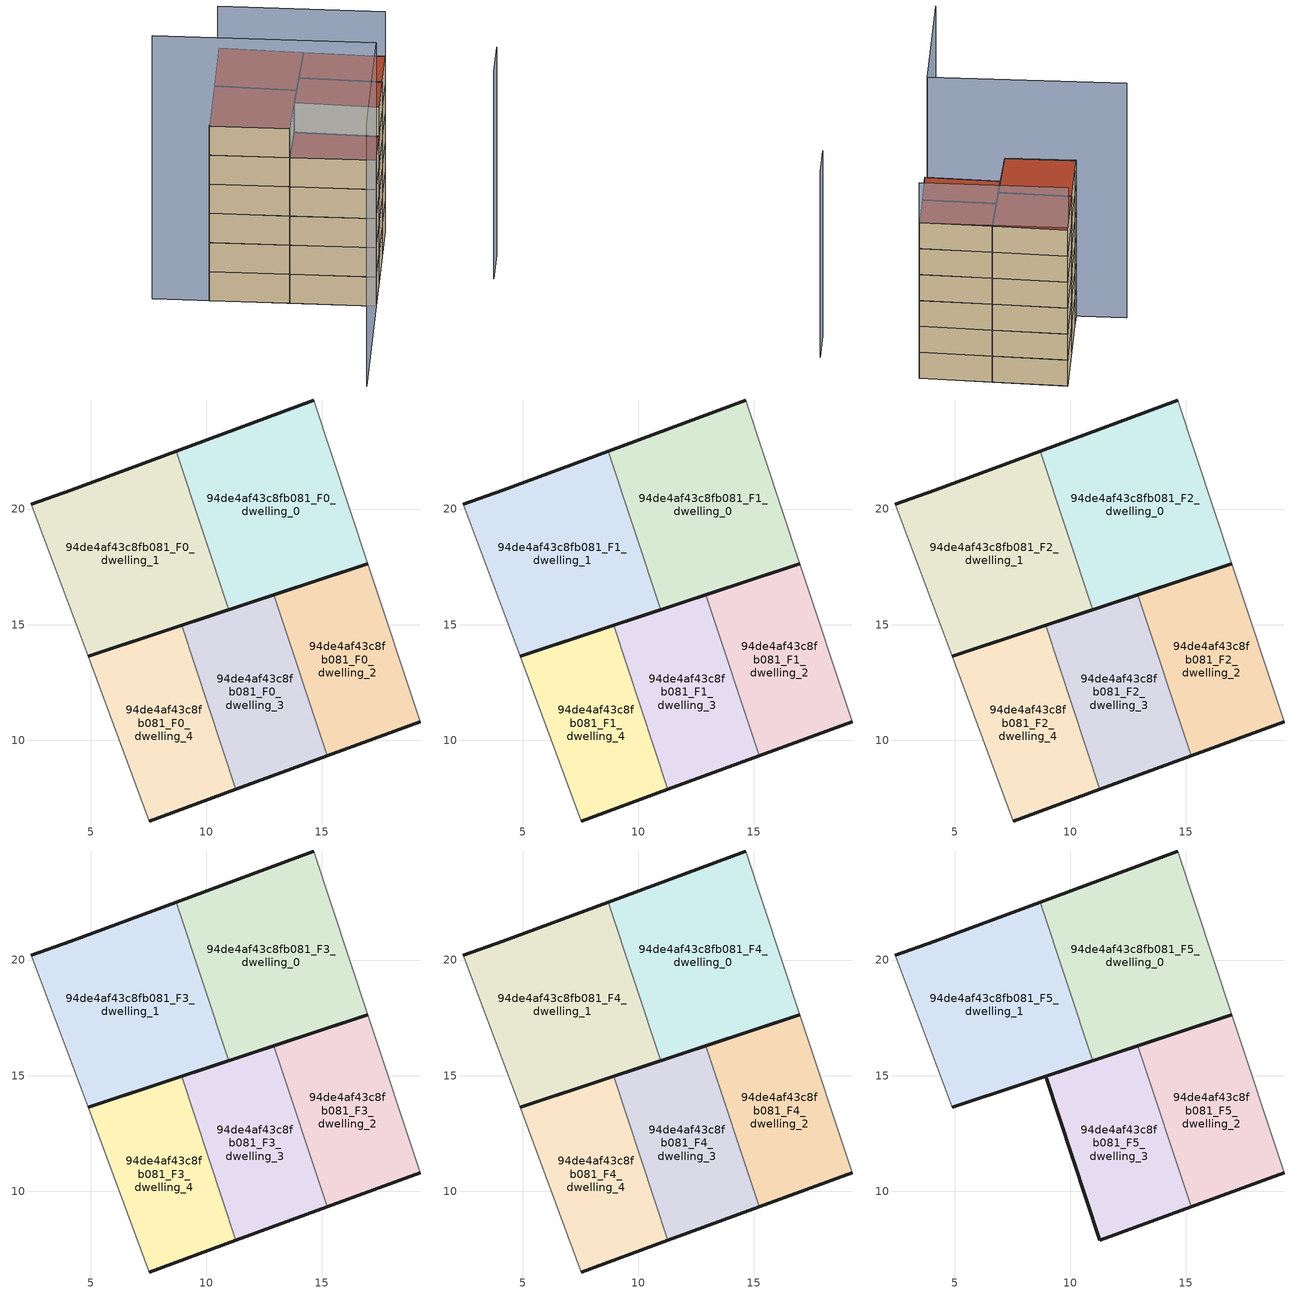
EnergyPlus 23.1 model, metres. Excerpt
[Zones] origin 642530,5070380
94de4af43c8fb081_F0_dwelling_0
 floor ground (EU_floor_Construction): 16.99,17.63 14.65,24.72 8.7,22.51 10.98,15.64 z0
 wall outside (EU_wall_Construction): 8.7,22.51 14.65,24.72 / 16.99,17.63 10.98,15.64 z0:3
 wall to 94de4af43c8fb081_F0_dwelling_1 (EU_wall_Construction): 10.98,15.64 8.7,22.51 z0:3
 wall adiabatic (EU_wall_Construction): 14.65,24.72 16.99,17.63 z0:3
94de4af43c8fb081_F0_dwelling_1
 floor ground (EU_floor_Construction): 10.98,15.64 8.7,22.51 4.14,20.82 2.44,20.22 4.9,13.62 z0
 wall outside (EU_wall_Construction): 10.98,15.64 4.9,13.62 / 2.44,20.22 4.14,20.82 8.7,22.51 z0:3
 wall adiabatic (EU_wall_Construction): 4.9,13.62 2.44,20.22 z0:3
94de4af43c8fb081_F0_dwelling_2
 floor ground (EU_floor_Construction): 19.25,10.81 16.99,17.63 12.93,16.29 15.23,9.33 z0
 wall outside (EU_wall_Construction): 12.93,16.29 16.99,17.63 / 19.25,10.81 15.23,9.33 z0:3
 wall to 94de4af43c8fb081_F0_dwelling_3 (EU_wall_Construction): 15.23,9.33 12.93,16.29 z0:3
 wall adiabatic (EU_wall_Construction): 16.99,17.63 19.25,10.81 z0:3
94de4af43c8fb081_F0_dwelling_3
 floor ground (EU_floor_Construction): 15.23,9.33 12.93,16.29 8.94,14.96 11.29,7.88 z0
 wall outside (EU_wall_Construction): 8.94,14.96 12.93,16.29 / 15.23,9.33 11.29,7.88 z0:3
 wall to 94de4af43c8fb081_F0_dwelling_4 (EU_wall_Construction): 11.29,7.88 8.94,14.96 z0:3
94de4af43c8fb081_F0_dwelling_4
 floor ground (EU_floor_Construction): 11.29,7.88 8.94,14.96 4.9,13.62 7.54,6.51 z0
 wall outside (EU_wall_Construction): 11.29,7.88 7.54,6.51 / 4.9,13.62 8.94,14.96 z0:3
 wall adiabatic (EU_wall_Construction): 7.54,6.51 4.9,13.62 z0:3
94de4af43c8fb081_F1_dwelling_0
 floor to 94de4af43c8fb081_F0_dwelling_0 (EU_floor_Construction): 16.99,17.63 14.65,24.72 8.7,22.51 10.98,15.64 z3
 wall outside (EU_wall_Construction): 8.7,22.51 14.65,24.72 / 16.99,17.63 10.98,15.64 z3:6
 wall to 94de4af43c8fb081_F1_dwelling_1 (EU_wall_Construction): 10.98,15.64 8.7,22.51 z3:6
 wall adiabatic (EU_wall_Construction): 14.65,24.72 16.99,17.63 z3:6
94de4af43c8fb081_F1_dwelling_1
 floor to 94de4af43c8fb081_F0_dwelling_1 (EU_floor_Construction): 10.98,15.64 8.7,22.51 4.14,20.82 2.44,20.22 4.9,13.62 z3
 wall outside (EU_wall_Construction): 10.98,15.64 4.9,13.62 / 2.44,20.22 4.14,20.82 8.7,22.51 z3:6
 wall adiabatic (EU_wall_Construction): 4.9,13.62 2.44,20.22 z3:6
94de4af43c8fb081_F1_dwelling_2
 floor to 94de4af43c8fb081_F0_dwelling_2 (EU_floor_Construction): 19.25,10.81 16.99,17.63 12.93,16.29 15.23,9.33 z3
 wall outside (EU_wall_Construction): 12.93,16.29 16.99,17.63 / 19.25,10.81 15.23,9.33 z3:6
 wall to 94de4af43c8fb081_F1_dwelling_3 (EU_wall_Construction): 15.23,9.33 12.93,16.29 z3:6
 wall adiabatic (EU_wall_Construction): 16.99,17.63 19.25,10.81 z3:6
94de4af43c8fb081_F1_dwelling_3
 floor to 94de4af43c8fb081_F0_dwelling_3 (EU_floor_Construction): 15.23,9.33 12.93,16.29 8.94,14.96 11.29,7.88 z3
 wall outside (EU_wall_Construction): 8.94,14.96 12.93,16.29 / 15.23,9.33 11.29,7.88 z3:6
 wall to 94de4af43c8fb081_F1_dwelling_4 (EU_wall_Construction): 11.29,7.88 8.94,14.96 z3:6
94de4af43c8fb081_F1_dwelling_4
 floor to 94de4af43c8fb081_F0_dwelling_4 (EU_floor_Construction): 11.29,7.88 8.94,14.96 4.9,13.62 7.54,6.51 z3
 wall outside (EU_wall_Construction): 11.29,7.88 7.54,6.51 / 4.9,13.62 8.94,14.96 z3:6
 wall adiabatic (EU_wall_Construction): 7.54,6.51 4.9,13.62 z3:6
94de4af43c8fb081_F2_dwelling_0
 floor to 94de4af43c8fb081_F1_dwelling_0 (EU_floor_Construction): 16.99,17.63 14.65,24.72 8.7,22.51 10.98,15.64 z6
 wall outside (EU_wall_Construction): 8.7,22.51 14.65,24.72 / 16.99,17.63 10.98,15.64 z6:9
 wall to 94de4af43c8fb081_F2_dwelling_1 (EU_wall_Construction): 10.98,15.64 8.7,22.51 z6:9
 wall adiabatic (EU_wall_Construction): 14.65,24.72 16.99,17.63 z6:9
94de4af43c8fb081_F2_dwelling_1
 floor to 94de4af43c8fb081_F1_dwelling_1 (EU_floor_Construction): 10.98,15.64 8.7,22.51 4.14,20.82 2.44,20.22 4.9,13.62 z6
 wall outside (EU_wall_Construction): 10.98,15.64 4.9,13.62 / 2.44,20.22 4.14,20.82 8.7,22.51 z6:9
 wall adiabatic (EU_wall_Construction): 4.9,13.62 2.44,20.22 z6:9
94de4af43c8fb081_F2_dwelling_2
 floor to 94de4af43c8fb081_F1_dwelling_2 (EU_floor_Construction): 19.25,10.81 16.99,17.63 12.93,16.29 15.23,9.33 z6
 wall outside (EU_wall_Construction): 12.93,16.29 16.99,17.63 / 19.25,10.81 15.23,9.33 z6:9
 wall to 94de4af43c8fb081_F2_dwelling_3 (EU_wall_Construction): 15.23,9.33 12.93,16.29 z6:9
 wall adiabatic (EU_wall_Construction): 16.99,17.63 19.25,10.81 z6:9
94de4af43c8fb081_F2_dwelling_3
 floor to 94de4af43c8fb081_F1_dwelling_3 (EU_floor_Construction): 15.23,9.33 12.93,16.29 8.94,14.96 11.29,7.88 z6
 wall outside (EU_wall_Construction): 8.94,14.96 12.93,16.29 / 15.23,9.33 11.29,7.88 z6:9
 wall to 94de4af43c8fb081_F2_dwelling_4 (EU_wall_Construction): 11.29,7.88 8.94,14.96 z6:9
94de4af43c8fb081_F2_dwelling_4
 floor to 94de4af43c8fb081_F1_dwelling_4 (EU_floor_Construction): 11.29,7.88 8.94,14.96 4.9,13.62 7.54,6.51 z6
 wall outside (EU_wall_Construction): 11.29,7.88 7.54,6.51 / 4.9,13.62 8.94,14.96 z6:9
 wall adiabatic (EU_wall_Construction): 7.54,6.51 4.9,13.62 z6:9
94de4af43c8fb081_F3_dwelling_0
 floor to 94de4af43c8fb081_F2_dwelling_0 (EU_floor_Construction): 16.99,17.63 14.65,24.72 8.7,22.51 10.98,15.64 z9
 wall outside (EU_wall_Construction): 8.7,22.51 14.65,24.72 / 16.99,17.63 10.98,15.64 z9:12
 wall to 94de4af43c8fb081_F3_dwelling_1 (EU_wall_Construction): 10.98,15.64 8.7,22.51 z9:12
 wall adiabatic (EU_wall_Construction): 14.65,24.72 16.99,17.63 z9:12
94de4af43c8fb081_F3_dwelling_1
 floor to 94de4af43c8fb081_F2_dwelling_1 (EU_floor_Construction): 10.98,15.64 8.7,22.51 4.14,20.82 2.44,20.22 4.9,13.62 z9
 wall outside (EU_wall_Construction): 10.98,15.64 4.9,13.62 / 2.44,20.22 4.14,20.82 8.7,22.51 z9:12
 wall adiabatic (EU_wall_Construction): 4.9,13.62 2.44,20.22 z9:12
94de4af43c8fb081_F3_dwelling_2
 floor to 94de4af43c8fb081_F2_dwelling_2 (EU_floor_Construction): 19.25,10.81 16.99,17.63 12.93,16.29 15.23,9.33 z9
 wall outside (EU_wall_Construction): 12.93,16.29 16.99,17.63 / 19.25,10.81 15.23,9.33 z9:12
 wall to 94de4af43c8fb081_F3_dwelling_3 (EU_wall_Construction): 15.23,9.33 12.93,16.29 z9:12
 wall adiabatic (EU_wall_Construction): 16.99,17.63 19.25,10.81 z9:12
94de4af43c8fb081_F3_dwelling_3
 floor to 94de4af43c8fb081_F2_dwelling_3 (EU_floor_Construction): 15.23,9.33 12.93,16.29 8.94,14.96 11.29,7.88 z9
 wall outside (EU_wall_Construction): 8.94,14.96 12.93,16.29 / 15.23,9.33 11.29,7.88 z9:12
 wall to 94de4af43c8fb081_F3_dwelling_4 (EU_wall_Construction): 11.29,7.88 8.94,14.96 z9:12
94de4af43c8fb081_F3_dwelling_4
 floor to 94de4af43c8fb081_F2_dwelling_4 (EU_floor_Construction): 11.29,7.88 8.94,14.96 4.9,13.62 7.54,6.51 z9
 wall outside (EU_wall_Construction): 11.29,7.88 7.54,6.51 / 4.9,13.62 8.94,14.96 z9:12
 wall adiabatic (EU_wall_Construction): 7.54,6.51 4.9,13.62 z9:12
94de4af43c8fb081_F4_dwelling_0
 floor to 94de4af43c8fb081_F3_dwelling_0 (EU_floor_Construction): 16.99,17.63 14.65,24.72 8.7,22.51 10.98,15.64 z12
 wall outside (EU_wall_Construction): 8.7,22.51 14.65,24.72 / 16.99,17.63 10.98,15.64 z12:15
 wall to 94de4af43c8fb081_F4_dwelling_1 (EU_wall_Construction): 10.98,15.64 8.7,22.51 z12:15
 wall adiabatic (EU_wall_Construction): 14.65,24.72 16.99,17.63 z12:15
94de4af43c8fb081_F4_dwelling_1
 floor to 94de4af43c8fb081_F3_dwelling_1 (EU_floor_Construction): 10.98,15.64 8.7,22.51 4.14,20.82 2.44,20.22 4.9,13.62 z12
 wall outside (EU_wall_Construction): 10.98,15.64 4.9,13.62 / 2.44,20.22 4.14,20.82 8.7,22.51 z12:15
 wall adiabatic (EU_wall_Construction): 4.9,13.62 2.44,20.22 z12:15
94de4af43c8fb081_F4_dwelling_2
 floor to 94de4af43c8fb081_F3_dwelling_2 (EU_floor_Construction): 19.25,10.81 16.99,17.63 12.93,16.29 15.23,9.33 z12
 wall outside (EU_wall_Construction): 12.93,16.29 16.99,17.63 / 19.25,10.81 15.23,9.33 z12:15
 wall to 94de4af43c8fb081_F4_dwelling_3 (EU_wall_Construction): 15.23,9.33 12.93,16.29 z12:15
 wall adiabatic (EU_wall_Construction): 16.99,17.63 19.25,10.81 z12:15
94de4af43c8fb081_F4_dwelling_3
 floor to 94de4af43c8fb081_F3_dwelling_3 (EU_floor_Construction): 15.23,9.33 12.93,16.29 8.94,14.96 11.29,7.88 z12
 wall outside (EU_wall_Construction): 8.94,14.96 12.93,16.29 / 15.23,9.33 11.29,7.88 z12:15
 wall to 94de4af43c8fb081_F4_dwelling_4 (EU_wall_Construction): 11.29,7.88 8.94,14.96 z12:15
94de4af43c8fb081_F4_dwelling_4
 floor to 94de4af43c8fb081_F3_dwelling_4 (EU_floor_Construction): 11.29,7.88 8.94,14.96 4.9,13.62 7.54,6.51 z12
 wall outside (EU_wall_Construction): 11.29,7.88 7.54,6.51 / 4.9,13.62 8.94,14.96 z12:15
 wall adiabatic (EU_wall_Construction): 7.54,6.51 4.9,13.62 z12:15
 roof outside (EU_roof_Construction): 8.94,14.96 11.29,7.88 7.54,6.51 4.9,13.62 z15
94de4af43c8fb081_F5_dwelling_0
 floor to 94de4af43c8fb081_F4_dwelling_0 (EU_floor_Construction): 16.99,17.63 14.65,24.72 8.7,22.51 10.98,15.64 z15
 wall outside (EU_wall_Construction): 8.7,22.51 14.65,24.72 / 16.99,17.63 10.98,15.64 z15:18
 wall to 94de4af43c8fb081_F5_dwelling_1 (EU_wall_Construction): 10.98,15.64 8.7,22.51 z15:18
 wall adiabatic (EU_wall_Construction): 14.65,24.72 16.99,17.63 z15:18
 roof outside (EU_roof_Construction): 14.65,24.72 16.99,17.63 10.98,15.64 8.7,22.51 z18
94de4af43c8fb081_F5_dwelling_1
 floor to 94de4af43c8fb081_F4_dwelling_1 (EU_floor_Construction): 10.98,15.64 8.7,22.51 4.14,20.82 2.44,20.22 4.9,13.62 z15
 wall outside (EU_wall_Construction): 10.98,15.64 4.9,13.62 / 2.44,20.22 4.14,20.82 8.7,22.51 z15:18
 wall adiabatic (EU_wall_Construction): 4.9,13.62 2.44,20.22 z15:18
 roof outside (EU_roof_Construction): 8.7,22.51 10.98,15.64 4.9,13.62 2.44,20.22 4.14,20.82 z18
94de4af43c8fb081_F5_dwelling_2
 floor to 94de4af43c8fb081_F4_dwelling_2 (EU_floor_Construction): 19.25,10.81 16.99,17.63 12.93,16.29 15.23,9.33 z15
 wall outside (EU_wall_Construction): 12.93,16.29 16.99,17.63 / 19.25,10.81 15.23,9.33 z15:18
 wall to 94de4af43c8fb081_F5_dwelling_3 (EU_wall_Construction): 15.23,9.33 12.93,16.29 z15:18
 wall adiabatic (EU_wall_Construction): 16.99,17.63 19.25,10.81 z15:18
 roof outside (EU_roof_Construction): 16.99,17.63 19.25,10.81 15.23,9.33 12.93,16.29 z18
94de4af43c8fb081_F5_dwelling_3
 floor to 94de4af43c8fb081_F4_dwelling_3 (EU_floor_Construction): 15.23,9.33 12.93,16.29 8.94,14.96 11.29,7.88 z15
 wall outside (EU_wall_Construction): 15.23,9.33 11.29,7.88 8.94,14.96 12.93,16.29 z15:18
 roof outside (EU_roof_Construction): 12.93,16.29 15.23,9.33 11.29,7.88 8.94,14.96 z18
shading: 15.83,-1.05 19.55,0.3 z0:21.4; 19.25,10.81 14.17,24.56 z0:22.6; 0.73,24.89 7.54,6.51 / 7.54,6.51 -4.87,1.91 z0:27.1
[Building]
EU S2 Campaign: North Axis=0; Terrain=City; Solar Distribution=FullExterior
[Site:Location]
Lyon-Bron: Latitude=45.75; Longitude=5; Time Zone=1; Elevation=198
[SizingPeriod:WeatherFileDays]
AnnualSizingPeriod: Begin Month=1; Begin Day of Month=1; End Month=12; End Day of Month=31; Day of Week for Start Day=Monday; Use Weather File Daylight Saving Period=No; Use Weather File Rain and Snow Indicators=No
[MATERIAL]
EU_InternalMass_Material: Roughness=MediumRough; Thickness=0.1; Conductivity=1; Density=1800; Specific Heat=900; Thermal Absorptance=0.9; Solar Absorptance=0.7; Visible Absorptance=0.7
[MATERIAL:NOMASS] Roughness=MediumRough; Thermal Absorptance=0.9; Solar Absorptance=0.7; Visible Absorptance=0.7
Name | Thermal Resistance
EU_wall_NoMass | 0.776494
EU_roof_NoMass | 0.486893
EU_floor_NoMass | 0.421597
[CONSTRUCTION]
EU_wall_Construction: EU_wall_NoMass
EU_roof_Construction: EU_roof_NoMass
EU_floor_Construction: EU_floor_NoMass
EU_InternalMass_Construction: EU_InternalMass_Material
[ZONE] Type=1; Multiplier=1; Ceiling Height=autocalculate; Floor Area=autocalculate; Part of Total Floor Area=Yes
Name | Volume
94de4af43c8fb081_F0_dwelling_0; 94de4af43c8fb081_F1_dwelling_0; 94de4af43c8fb081_F2_dwelling_0; 94de4af43c8fb081_F3_dwelling_0; 94de4af43c8fb081_F4_dwelling_0; 94de4af43c8fb081_F5_dwelling_0 | 139.753
94de4af43c8fb081_F0_dwelling_1; 94de4af43c8fb081_F1_dwelling_1; 94de4af43c8fb081_F2_dwelling_1; 94de4af43c8fb081_F3_dwelling_1; 94de4af43c8fb081_F4_dwelling_1; 94de4af43c8fb081_F5_dwelling_1 | 139.757
94de4af43c8fb081_F0_dwelling_2; 94de4af43c8fb081_F1_dwelling_2; 94de4af43c8fb081_F2_dwelling_2; 94de4af43c8fb081_F3_dwelling_2; 94de4af43c8fb081_F4_dwelling_2; 94de4af43c8fb081_F5_dwelling_2 | 93.1707
94de4af43c8fb081_F0_dwelling_3; 94de4af43c8fb081_F1_dwelling_3; 94de4af43c8fb081_F2_dwelling_3; 94de4af43c8fb081_F3_dwelling_3; 94de4af43c8fb081_F4_dwelling_3; 94de4af43c8fb081_F5_dwelling_3 | 93.1736
94de4af43c8fb081_F0_dwelling_4; 94de4af43c8fb081_F1_dwelling_4; 94de4af43c8fb081_F2_dwelling_4; 94de4af43c8fb081_F3_dwelling_4; 94de4af43c8fb081_F4_dwelling_4 | 93.1765
[INTERNALMASS] Construction=EU_InternalMass_Construction
Name | Zone or ZoneList | Surface Area
94de4af43c8fb081_F0_dwelling_0_EU_InternalMass | 94de4af43c8fb081_F0_dwelling_0 | 46.5843
94de4af43c8fb081_F0_dwelling_1_EU_InternalMass | 94de4af43c8fb081_F0_dwelling_1 | 46.5858
94de4af43c8fb081_F0_dwelling_2_EU_InternalMass | 94de4af43c8fb081_F0_dwelling_2 | 31.0568
94de4af43c8fb081_F0_dwelling_3_EU_InternalMass | 94de4af43c8fb081_F0_dwelling_3 | 31.0577
94de4af43c8fb081_F0_dwelling_4_EU_InternalMass | 94de4af43c8fb081_F0_dwelling_4 | 31.0589
94de4af43c8fb081_F1_dwelling_0_EU_InternalMass | 94de4af43c8fb081_F1_dwelling_0 | 46.5843
94de4af43c8fb081_F1_dwelling_1_EU_InternalMass | 94de4af43c8fb081_F1_dwelling_1 | 46.5858
94de4af43c8fb081_F1_dwelling_2_EU_InternalMass | 94de4af43c8fb081_F1_dwelling_2 | 31.0568
94de4af43c8fb081_F1_dwelling_3_EU_InternalMass | 94de4af43c8fb081_F1_dwelling_3 | 31.0577
94de4af43c8fb081_F1_dwelling_4_EU_InternalMass | 94de4af43c8fb081_F1_dwelling_4 | 31.0589
94de4af43c8fb081_F2_dwelling_0_EU_InternalMass | 94de4af43c8fb081_F2_dwelling_0 | 46.5843
94de4af43c8fb081_F2_dwelling_1_EU_InternalMass | 94de4af43c8fb081_F2_dwelling_1 | 46.5858
94de4af43c8fb081_F2_dwelling_2_EU_InternalMass | 94de4af43c8fb081_F2_dwelling_2 | 31.0568
94de4af43c8fb081_F2_dwelling_3_EU_InternalMass | 94de4af43c8fb081_F2_dwelling_3 | 31.0577
94de4af43c8fb081_F2_dwelling_4_EU_InternalMass | 94de4af43c8fb081_F2_dwelling_4 | 31.0589
94de4af43c8fb081_F3_dwelling_0_EU_InternalMass | 94de4af43c8fb081_F3_dwelling_0 | 46.5843
94de4af43c8fb081_F3_dwelling_1_EU_InternalMass | 94de4af43c8fb081_F3_dwelling_1 | 46.5858
94de4af43c8fb081_F3_dwelling_2_EU_InternalMass | 94de4af43c8fb081_F3_dwelling_2 | 31.0568
94de4af43c8fb081_F3_dwelling_3_EU_InternalMass | 94de4af43c8fb081_F3_dwelling_3 | 31.0577
94de4af43c8fb081_F3_dwelling_4_EU_InternalMass | 94de4af43c8fb081_F3_dwelling_4 | 31.0589
94de4af43c8fb081_F4_dwelling_0_EU_InternalMass | 94de4af43c8fb081_F4_dwelling_0 | 46.5843
94de4af43c8fb081_F4_dwelling_1_EU_InternalMass | 94de4af43c8fb081_F4_dwelling_1 | 46.5858
94de4af43c8fb081_F4_dwelling_2_EU_InternalMass | 94de4af43c8fb081_F4_dwelling_2 | 31.0568
94de4af43c8fb081_F4_dwelling_3_EU_InternalMass | 94de4af43c8fb081_F4_dwelling_3 | 31.0577
94de4af43c8fb081_F4_dwelling_4_EU_InternalMass | 94de4af43c8fb081_F4_dwelling_4 | 31.0589
94de4af43c8fb081_F5_dwelling_0_EU_InternalMass | 94de4af43c8fb081_F5_dwelling_0 | 46.5843
94de4af43c8fb081_F5_dwelling_1_EU_InternalMass | 94de4af43c8fb081_F5_dwelling_1 | 46.5858
94de4af43c8fb081_F5_dwelling_2_EU_InternalMass | 94de4af43c8fb081_F5_dwelling_2 | 46.587
94de4af43c8fb081_F5_dwelling_3_EU_InternalMass | 94de4af43c8fb081_F5_dwelling_3 | 46.5921
[OTHEREQUIPMENT] Fuel Type=Electricity; Design Level Calculation Method=Watts/Area; Power per Zone Floor Area=1; Fraction Latent=0; Fraction Radiant=0; Fraction Lost=0; Carbon Dioxide Generation Rate=0; EndUse Subcategory=EU_Step8_InternalGains
Name | Zone or ZoneList or Space or SpaceList | Schedule
EU_Step8_InternalGain_94de4af43c8fb081_F0_dwelling_0_f000 | 94de4af43c8fb081_F0_dwelling_0 | EU_Step8_GainSchedule_94de4af43c8fb081_F0_dwelling_0_f000
EU_Step8_InternalGain_94de4af43c8fb081_F0_dwelling_1_f000 | 94de4af43c8fb081_F0_dwelling_1 | EU_Step8_GainSchedule_94de4af43c8fb081_F0_dwelling_1_f000
EU_Step8_InternalGain_94de4af43c8fb081_F0_dwelling_2_f000 | 94de4af43c8fb081_F0_dwelling_2 | EU_Step8_GainSchedule_94de4af43c8fb081_F0_dwelling_2_f000
EU_Step8_InternalGain_94de4af43c8fb081_F0_dwelling_3_f000 | 94de4af43c8fb081_F0_dwelling_3 | EU_Step8_GainSchedule_94de4af43c8fb081_F0_dwelling_3_f000
EU_Step8_InternalGain_94de4af43c8fb081_F0_dwelling_4_f000 | 94de4af43c8fb081_F0_dwelling_4 | EU_Step8_GainSchedule_94de4af43c8fb081_F0_dwelling_4_f000
EU_Step8_InternalGain_94de4af43c8fb081_F1_dwelling_0_f000 | 94de4af43c8fb081_F1_dwelling_0 | EU_Step8_GainSchedule_94de4af43c8fb081_F1_dwelling_0_f000
EU_Step8_InternalGain_94de4af43c8fb081_F1_dwelling_1_f000 | 94de4af43c8fb081_F1_dwelling_1 | EU_Step8_GainSchedule_94de4af43c8fb081_F1_dwelling_1_f000
EU_Step8_InternalGain_94de4af43c8fb081_F1_dwelling_2_f000 | 94de4af43c8fb081_F1_dwelling_2 | EU_Step8_GainSchedule_94de4af43c8fb081_F1_dwelling_2_f000
EU_Step8_InternalGain_94de4af43c8fb081_F1_dwelling_3_f000 | 94de4af43c8fb081_F1_dwelling_3 | EU_Step8_GainSchedule_94de4af43c8fb081_F1_dwelling_3_f000
EU_Step8_InternalGain_94de4af43c8fb081_F1_dwelling_4_f000 | 94de4af43c8fb081_F1_dwelling_4 | EU_Step8_GainSchedule_94de4af43c8fb081_F1_dwelling_4_f000
EU_Step8_InternalGain_94de4af43c8fb081_F2_dwelling_0_f000 | 94de4af43c8fb081_F2_dwelling_0 | EU_Step8_GainSchedule_94de4af43c8fb081_F2_dwelling_0_f000
EU_Step8_InternalGain_94de4af43c8fb081_F2_dwelling_1_f000 | 94de4af43c8fb081_F2_dwelling_1 | EU_Step8_GainSchedule_94de4af43c8fb081_F2_dwelling_1_f000
EU_Step8_InternalGain_94de4af43c8fb081_F2_dwelling_2_f000 | 94de4af43c8fb081_F2_dwelling_2 | EU_Step8_GainSchedule_94de4af43c8fb081_F2_dwelling_2_f000
EU_Step8_InternalGain_94de4af43c8fb081_F2_dwelling_3_f000 | 94de4af43c8fb081_F2_dwelling_3 | EU_Step8_GainSchedule_94de4af43c8fb081_F2_dwelling_3_f000
EU_Step8_InternalGain_94de4af43c8fb081_F2_dwelling_4_f000 | 94de4af43c8fb081_F2_dwelling_4 | EU_Step8_GainSchedule_94de4af43c8fb081_F2_dwelling_4_f000
EU_Step8_InternalGain_94de4af43c8fb081_F3_dwelling_0_f000 | 94de4af43c8fb081_F3_dwelling_0 | EU_Step8_GainSchedule_94de4af43c8fb081_F3_dwelling_0_f000
EU_Step8_InternalGain_94de4af43c8fb081_F3_dwelling_1_f000 | 94de4af43c8fb081_F3_dwelling_1 | EU_Step8_GainSchedule_94de4af43c8fb081_F3_dwelling_1_f000
EU_Step8_InternalGain_94de4af43c8fb081_F3_dwelling_2_f000 | 94de4af43c8fb081_F3_dwelling_2 | EU_Step8_GainSchedule_94de4af43c8fb081_F3_dwelling_2_f000
EU_Step8_InternalGain_94de4af43c8fb081_F3_dwelling_3_f000 | 94de4af43c8fb081_F3_dwelling_3 | EU_Step8_GainSchedule_94de4af43c8fb081_F3_dwelling_3_f000
EU_Step8_InternalGain_94de4af43c8fb081_F3_dwelling_4_f000 | 94de4af43c8fb081_F3_dwelling_4 | EU_Step8_GainSchedule_94de4af43c8fb081_F3_dwelling_4_f000
EU_Step8_InternalGain_94de4af43c8fb081_F4_dwelling_0_f000 | 94de4af43c8fb081_F4_dwelling_0 | EU_Step8_GainSchedule_94de4af43c8fb081_F4_dwelling_0_f000
EU_Step8_InternalGain_94de4af43c8fb081_F4_dwelling_1_f000 | 94de4af43c8fb081_F4_dwelling_1 | EU_Step8_GainSchedule_94de4af43c8fb081_F4_dwelling_1_f000
EU_Step8_InternalGain_94de4af43c8fb081_F4_dwelling_2_f000 | 94de4af43c8fb081_F4_dwelling_2 | EU_Step8_GainSchedule_94de4af43c8fb081_F4_dwelling_2_f000
EU_Step8_InternalGain_94de4af43c8fb081_F4_dwelling_3_f000 | 94de4af43c8fb081_F4_dwelling_3 | EU_Step8_GainSchedule_94de4af43c8fb081_F4_dwelling_3_f000
EU_Step8_InternalGain_94de4af43c8fb081_F4_dwelling_4_f000 | 94de4af43c8fb081_F4_dwelling_4 | EU_Step8_GainSchedule_94de4af43c8fb081_F4_dwelling_4_f000
EU_Step8_InternalGain_94de4af43c8fb081_F5_dwelling_0_f000 | 94de4af43c8fb081_F5_dwelling_0 | EU_Step8_GainSchedule_94de4af43c8fb081_F5_dwelling_0_f000
EU_Step8_InternalGain_94de4af43c8fb081_F5_dwelling_1_f000 | 94de4af43c8fb081_F5_dwelling_1 | EU_Step8_GainSchedule_94de4af43c8fb081_F5_dwelling_1_f000
EU_Step8_InternalGain_94de4af43c8fb081_F5_dwelling_2_f000 | 94de4af43c8fb081_F5_dwelling_2 | EU_Step8_GainSchedule_94de4af43c8fb081_F5_dwelling_2_f000
EU_Step8_InternalGain_94de4af43c8fb081_F5_dwelling_3_f000 | 94de4af43c8fb081_F5_dwelling_3 | EU_Step8_GainSchedule_94de4af43c8fb081_F5_dwelling_3_f000
[ZONEVENTILATION:DESIGNFLOWRATE] Schedule=EU_AlwaysOn; Design Flow Rate Calculation Method=AirChanges/Hour; Air Changes per Hour=0.693814; Ventilation Type=Natural; Fan Pressure Rise=0; Fan Total Efficiency=1; Constant Term Coefficient=1; Temperature Term Coefficient=0; Velocity Term Coefficient=0; Velocity Squared Term Coefficient=0; Minimum Indoor Temperature=-100; Maximum Indoor Temperature=100; Delta Temperature=-100; Minimum Outdoor Temperature=-100; Maximum Outdoor Temperature=100; Maximum Wind Speed=40
Name | Zone or ZoneList or Space or SpaceList
EU_ConstantAir_94de4af43c8fb081_F0_dwelling_0 | 94de4af43c8fb081_F0_dwelling_0
EU_ConstantAir_94de4af43c8fb081_F0_dwelling_1 | 94de4af43c8fb081_F0_dwelling_1
EU_ConstantAir_94de4af43c8fb081_F0_dwelling_2 | 94de4af43c8fb081_F0_dwelling_2
EU_ConstantAir_94de4af43c8fb081_F0_dwelling_3 | 94de4af43c8fb081_F0_dwelling_3
EU_ConstantAir_94de4af43c8fb081_F0_dwelling_4 | 94de4af43c8fb081_F0_dwelling_4
EU_ConstantAir_94de4af43c8fb081_F1_dwelling_0 | 94de4af43c8fb081_F1_dwelling_0
EU_ConstantAir_94de4af43c8fb081_F1_dwelling_1 | 94de4af43c8fb081_F1_dwelling_1
EU_ConstantAir_94de4af43c8fb081_F1_dwelling_2 | 94de4af43c8fb081_F1_dwelling_2
EU_ConstantAir_94de4af43c8fb081_F1_dwelling_3 | 94de4af43c8fb081_F1_dwelling_3
EU_ConstantAir_94de4af43c8fb081_F1_dwelling_4 | 94de4af43c8fb081_F1_dwelling_4
EU_ConstantAir_94de4af43c8fb081_F2_dwelling_0 | 94de4af43c8fb081_F2_dwelling_0
EU_ConstantAir_94de4af43c8fb081_F2_dwelling_1 | 94de4af43c8fb081_F2_dwelling_1
EU_ConstantAir_94de4af43c8fb081_F2_dwelling_2 | 94de4af43c8fb081_F2_dwelling_2
EU_ConstantAir_94de4af43c8fb081_F2_dwelling_3 | 94de4af43c8fb081_F2_dwelling_3
EU_ConstantAir_94de4af43c8fb081_F2_dwelling_4 | 94de4af43c8fb081_F2_dwelling_4
EU_ConstantAir_94de4af43c8fb081_F3_dwelling_0 | 94de4af43c8fb081_F3_dwelling_0
EU_ConstantAir_94de4af43c8fb081_F3_dwelling_1 | 94de4af43c8fb081_F3_dwelling_1
EU_ConstantAir_94de4af43c8fb081_F3_dwelling_2 | 94de4af43c8fb081_F3_dwelling_2
EU_ConstantAir_94de4af43c8fb081_F3_dwelling_3 | 94de4af43c8fb081_F3_dwelling_3
EU_ConstantAir_94de4af43c8fb081_F3_dwelling_4 | 94de4af43c8fb081_F3_dwelling_4
EU_ConstantAir_94de4af43c8fb081_F4_dwelling_0 | 94de4af43c8fb081_F4_dwelling_0
EU_ConstantAir_94de4af43c8fb081_F4_dwelling_1 | 94de4af43c8fb081_F4_dwelling_1
EU_ConstantAir_94de4af43c8fb081_F4_dwelling_2 | 94de4af43c8fb081_F4_dwelling_2
EU_ConstantAir_94de4af43c8fb081_F4_dwelling_3 | 94de4af43c8fb081_F4_dwelling_3
EU_ConstantAir_94de4af43c8fb081_F4_dwelling_4 | 94de4af43c8fb081_F4_dwelling_4
EU_ConstantAir_94de4af43c8fb081_F5_dwelling_0 | 94de4af43c8fb081_F5_dwelling_0
EU_ConstantAir_94de4af43c8fb081_F5_dwelling_1 | 94de4af43c8fb081_F5_dwelling_1
EU_ConstantAir_94de4af43c8fb081_F5_dwelling_2 | 94de4af43c8fb081_F5_dwelling_2
EU_ConstantAir_94de4af43c8fb081_F5_dwelling_3 | 94de4af43c8fb081_F5_dwelling_3
[HVACTEMPLATE:THERMOSTAT] Constant Heating Setpoint=20; Constant Cooling Setpoint=50
EU_HeatOnly_94de4af43c8fb081_F0_dwelling_0; EU_HeatOnly_94de4af43c8fb081_F0_dwelling_1; EU_HeatOnly_94de4af43c8fb081_F0_dwelling_2; EU_HeatOnly_94de4af43c8fb081_F0_dwelling_3; EU_HeatOnly_94de4af43c8fb081_F0_dwelling_4; EU_HeatOnly_94de4af43c8fb081_F1_dwelling_0; EU_HeatOnly_94de4af43c8fb081_F1_dwelling_1; EU_HeatOnly_94de4af43c8fb081_F1_dwelling_2; EU_HeatOnly_94de4af43c8fb081_F1_dwelling_3; EU_HeatOnly_94de4af43c8fb081_F1_dwelling_4; EU_HeatOnly_94de4af43c8fb081_F2_dwelling_0; EU_HeatOnly_94de4af43c8fb081_F2_dwelling_1; EU_HeatOnly_94de4af43c8fb081_F2_dwelling_2; EU_HeatOnly_94de4af43c8fb081_F2_dwelling_3; EU_HeatOnly_94de4af43c8fb081_F2_dwelling_4; EU_HeatOnly_94de4af43c8fb081_F3_dwelling_0; EU_HeatOnly_94de4af43c8fb081_F3_dwelling_1; EU_HeatOnly_94de4af43c8fb081_F3_dwelling_2; EU_HeatOnly_94de4af43c8fb081_F3_dwelling_3; EU_HeatOnly_94de4af43c8fb081_F3_dwelling_4; EU_HeatOnly_94de4af43c8fb081_F4_dwelling_0; EU_HeatOnly_94de4af43c8fb081_F4_dwelling_1; EU_HeatOnly_94de4af43c8fb081_F4_dwelling_2; EU_HeatOnly_94de4af43c8fb081_F4_dwelling_3; EU_HeatOnly_94de4af43c8fb081_F4_dwelling_4; EU_HeatOnly_94de4af43c8fb081_F5_dwelling_0; EU_HeatOnly_94de4af43c8fb081_F5_dwelling_1; EU_HeatOnly_94de4af43c8fb081_F5_dwelling_2; EU_HeatOnly_94de4af43c8fb081_F5_dwelling_3
[HVACTEMPLATE:ZONE:IDEALLOADSAIRSYSTEM] System Availability Schedule=EU_AlwaysOn; Maximum Heating Supply Air Temperature=50; Minimum Cooling Supply Air Temperature=13; Maximum Heating Supply Air Humidity Ratio=0.0156; Minimum Cooling Supply Air Humidity Ratio=0.0077; Heating Limit=NoLimit; Cooling Limit=NoLimit; Heating Availability Schedule=EU_AlwaysOn; Cooling Availability Schedule=EU_CoolingOff; Dehumidification Control Type=ConstantSensibleHeatRatio; Cooling Sensible Heat Ratio=0.7; Dehumidification Setpoint=60; Humidification Control Type=None; Humidification Setpoint=30; Outdoor Air Method=None; Outdoor Air Flow Rate per Person=0.00944; Outdoor Air Flow Rate per Zone Floor Area=0; Outdoor Air Flow Rate per Zone=0; Demand Controlled Ventilation Type=None; Outdoor Air Economizer Type=NoEconomizer; Heat Recovery Type=None; Sensible Heat Recovery Effectiveness=0.7; Latent Heat Recovery Effectiveness=0.65
Name | Template Thermostat
94de4af43c8fb081_F0_dwelling_0 | EU_HeatOnly_94de4af43c8fb081_F0_dwelling_0
94de4af43c8fb081_F0_dwelling_1 | EU_HeatOnly_94de4af43c8fb081_F0_dwelling_1
94de4af43c8fb081_F0_dwelling_2 | EU_HeatOnly_94de4af43c8fb081_F0_dwelling_2
94de4af43c8fb081_F0_dwelling_3 | EU_HeatOnly_94de4af43c8fb081_F0_dwelling_3
94de4af43c8fb081_F0_dwelling_4 | EU_HeatOnly_94de4af43c8fb081_F0_dwelling_4
94de4af43c8fb081_F1_dwelling_0 | EU_HeatOnly_94de4af43c8fb081_F1_dwelling_0
94de4af43c8fb081_F1_dwelling_1 | EU_HeatOnly_94de4af43c8fb081_F1_dwelling_1
94de4af43c8fb081_F1_dwelling_2 | EU_HeatOnly_94de4af43c8fb081_F1_dwelling_2
94de4af43c8fb081_F1_dwelling_3 | EU_HeatOnly_94de4af43c8fb081_F1_dwelling_3
94de4af43c8fb081_F1_dwelling_4 | EU_HeatOnly_94de4af43c8fb081_F1_dwelling_4
94de4af43c8fb081_F2_dwelling_0 | EU_HeatOnly_94de4af43c8fb081_F2_dwelling_0
94de4af43c8fb081_F2_dwelling_1 | EU_HeatOnly_94de4af43c8fb081_F2_dwelling_1
94de4af43c8fb081_F2_dwelling_2 | EU_HeatOnly_94de4af43c8fb081_F2_dwelling_2
94de4af43c8fb081_F2_dwelling_3 | EU_HeatOnly_94de4af43c8fb081_F2_dwelling_3
94de4af43c8fb081_F2_dwelling_4 | EU_HeatOnly_94de4af43c8fb081_F2_dwelling_4
94de4af43c8fb081_F3_dwelling_0 | EU_HeatOnly_94de4af43c8fb081_F3_dwelling_0
94de4af43c8fb081_F3_dwelling_1 | EU_HeatOnly_94de4af43c8fb081_F3_dwelling_1
94de4af43c8fb081_F3_dwelling_2 | EU_HeatOnly_94de4af43c8fb081_F3_dwelling_2
94de4af43c8fb081_F3_dwelling_3 | EU_HeatOnly_94de4af43c8fb081_F3_dwelling_3
94de4af43c8fb081_F3_dwelling_4 | EU_HeatOnly_94de4af43c8fb081_F3_dwelling_4
94de4af43c8fb081_F4_dwelling_0 | EU_HeatOnly_94de4af43c8fb081_F4_dwelling_0
94de4af43c8fb081_F4_dwelling_1 | EU_HeatOnly_94de4af43c8fb081_F4_dwelling_1
94de4af43c8fb081_F4_dwelling_2 | EU_HeatOnly_94de4af43c8fb081_F4_dwelling_2
94de4af43c8fb081_F4_dwelling_3 | EU_HeatOnly_94de4af43c8fb081_F4_dwelling_3
94de4af43c8fb081_F4_dwelling_4 | EU_HeatOnly_94de4af43c8fb081_F4_dwelling_4
94de4af43c8fb081_F5_dwelling_0 | EU_HeatOnly_94de4af43c8fb081_F5_dwelling_0
94de4af43c8fb081_F5_dwelling_1 | EU_HeatOnly_94de4af43c8fb081_F5_dwelling_1
94de4af43c8fb081_F5_dwelling_2 | EU_HeatOnly_94de4af43c8fb081_F5_dwelling_2
94de4af43c8fb081_F5_dwelling_3 | EU_HeatOnly_94de4af43c8fb081_F5_dwelling_3
[SIZING:ZONE] Zone Cooling Design Supply Air Temperature Input Method=SupplyAirTemperature; Zone Cooling Design Supply Air Temperature=13; Zone Heating Design Supply Air Temperature Input Method=SupplyAirTemperature; Zone Heating Design Supply Air Temperature=50; Zone Cooling Design Supply Air Humidity Ratio=0.008; Zone Heating Design Supply Air Humidity Ratio=0.008; Cooling Design Air Flow Method=DesignDay; Cooling Design Air Flow Rate=0; Cooling Minimum Air Flow per Zone Floor Area=0.000762; Cooling Minimum Air Flow=0; Cooling Minimum Air Flow Fraction=0.2; Heating Design Air Flow Method=DesignDay; Heating Design Air Flow Rate=0; Heating Maximum Air Flow per Zone Floor Area=0.002032; Heating Maximum Air Flow=0.141576; Heating Maximum Air Flow Fraction=0.3; Account for Dedicated Outdoor Air System=No; Dedicated Outdoor Air System Control Strategy=NeutralSupplyAir; Dedicated Outdoor Air Low Setpoint Temperature for Design=autosize; Dedicated Outdoor Air High Setpoint Temperature for Design=autosize; Zone Load Sizing Method=Sensible Load Only No Latent Load; Zone Latent Cooling Design Supply Air Humidity Ratio Input Method=HumidityRatioDifference; Zone Cooling Design Supply Air Humidity Ratio Difference=0.005; Zone Latent Heating Design Supply Air Humidity Ratio Input Method=HumidityRatioDifference; Zone Humidification Design Supply Air Humidity Ratio Difference=0.005
94de4af43c8fb081_F0_dwelling_0; 94de4af43c8fb081_F0_dwelling_1; 94de4af43c8fb081_F0_dwelling_2; 94de4af43c8fb081_F0_dwelling_3; 94de4af43c8fb081_F0_dwelling_4; 94de4af43c8fb081_F1_dwelling_0; 94de4af43c8fb081_F1_dwelling_1; 94de4af43c8fb081_F1_dwelling_2; 94de4af43c8fb081_F1_dwelling_3; 94de4af43c8fb081_F1_dwelling_4; 94de4af43c8fb081_F2_dwelling_0; 94de4af43c8fb081_F2_dwelling_1; 94de4af43c8fb081_F2_dwelling_2; 94de4af43c8fb081_F2_dwelling_3; 94de4af43c8fb081_F2_dwelling_4; 94de4af43c8fb081_F3_dwelling_0; 94de4af43c8fb081_F3_dwelling_1; 94de4af43c8fb081_F3_dwelling_2; 94de4af43c8fb081_F3_dwelling_3; 94de4af43c8fb081_F3_dwelling_4; 94de4af43c8fb081_F4_dwelling_0; 94de4af43c8fb081_F4_dwelling_1; 94de4af43c8fb081_F4_dwelling_2; 94de4af43c8fb081_F4_dwelling_3; 94de4af43c8fb081_F4_dwelling_4; 94de4af43c8fb081_F5_dwelling_0; 94de4af43c8fb081_F5_dwelling_1; 94de4af43c8fb081_F5_dwelling_2; 94de4af43c8fb081_F5_dwelling_3
[SCHEDULE:CONSTANT]
Name | Hourly Value
EU_AlwaysOn | 1
EU_CoolingOff | 0
[SCHEDULE:FILE] Column Number=1; Rows to Skip at Top=0; Number of Hours of Data=8760; Column Separator=Comma; Interpolate to Timestep=No; Minutes per Item=60; Adjust Schedule for Daylight Savings=Yes
Name | File
EU_Step8_GainSchedule_94de4af43c8fb081_F0_dwelling_0_f000 | ../../schedules/94de4af43c8fb081/94de4af43c8fb081_F0_dwelling_0_f000_gain.csv
EU_Step8_GainSchedule_94de4af43c8fb081_F0_dwelling_1_f000 | ../../schedules/94de4af43c8fb081/94de4af43c8fb081_F0_dwelling_1_f000_gain.csv
EU_Step8_GainSchedule_94de4af43c8fb081_F0_dwelling_2_f000 | ../../schedules/94de4af43c8fb081/94de4af43c8fb081_F0_dwelling_2_f000_gain.csv
EU_Step8_GainSchedule_94de4af43c8fb081_F0_dwelling_3_f000 | ../../schedules/94de4af43c8fb081/94de4af43c8fb081_F0_dwelling_3_f000_gain.csv
EU_Step8_GainSchedule_94de4af43c8fb081_F0_dwelling_4_f000 | ../../schedules/94de4af43c8fb081/94de4af43c8fb081_F0_dwelling_4_f000_gain.csv
EU_Step8_GainSchedule_94de4af43c8fb081_F1_dwelling_0_f000 | ../../schedules/94de4af43c8fb081/94de4af43c8fb081_F1_dwelling_0_f000_gain.csv
EU_Step8_GainSchedule_94de4af43c8fb081_F1_dwelling_1_f000 | ../../schedules/94de4af43c8fb081/94de4af43c8fb081_F1_dwelling_1_f000_gain.csv
EU_Step8_GainSchedule_94de4af43c8fb081_F1_dwelling_2_f000 | ../../schedules/94de4af43c8fb081/94de4af43c8fb081_F1_dwelling_2_f000_gain.csv
EU_Step8_GainSchedule_94de4af43c8fb081_F1_dwelling_3_f000 | ../../schedules/94de4af43c8fb081/94de4af43c8fb081_F1_dwelling_3_f000_gain.csv
EU_Step8_GainSchedule_94de4af43c8fb081_F1_dwelling_4_f000 | ../../schedules/94de4af43c8fb081/94de4af43c8fb081_F1_dwelling_4_f000_gain.csv
EU_Step8_GainSchedule_94de4af43c8fb081_F2_dwelling_0_f000 | ../../schedules/94de4af43c8fb081/94de4af43c8fb081_F2_dwelling_0_f000_gain.csv
EU_Step8_GainSchedule_94de4af43c8fb081_F2_dwelling_1_f000 | ../../schedules/94de4af43c8fb081/94de4af43c8fb081_F2_dwelling_1_f000_gain.csv
EU_Step8_GainSchedule_94de4af43c8fb081_F2_dwelling_2_f000 | ../../schedules/94de4af43c8fb081/94de4af43c8fb081_F2_dwelling_2_f000_gain.csv
EU_Step8_GainSchedule_94de4af43c8fb081_F2_dwelling_3_f000 | ../../schedules/94de4af43c8fb081/94de4af43c8fb081_F2_dwelling_3_f000_gain.csv
EU_Step8_GainSchedule_94de4af43c8fb081_F2_dwelling_4_f000 | ../../schedules/94de4af43c8fb081/94de4af43c8fb081_F2_dwelling_4_f000_gain.csv
EU_Step8_GainSchedule_94de4af43c8fb081_F3_dwelling_0_f000 | ../../schedules/94de4af43c8fb081/94de4af43c8fb081_F3_dwelling_0_f000_gain.csv
EU_Step8_GainSchedule_94de4af43c8fb081_F3_dwelling_1_f000 | ../../schedules/94de4af43c8fb081/94de4af43c8fb081_F3_dwelling_1_f000_gain.csv
EU_Step8_GainSchedule_94de4af43c8fb081_F3_dwelling_2_f000 | ../../schedules/94de4af43c8fb081/94de4af43c8fb081_F3_dwelling_2_f000_gain.csv
EU_Step8_GainSchedule_94de4af43c8fb081_F3_dwelling_3_f000 | ../../schedules/94de4af43c8fb081/94de4af43c8fb081_F3_dwelling_3_f000_gain.csv
EU_Step8_GainSchedule_94de4af43c8fb081_F3_dwelling_4_f000 | ../../schedules/94de4af43c8fb081/94de4af43c8fb081_F3_dwelling_4_f000_gain.csv
EU_Step8_GainSchedule_94de4af43c8fb081_F4_dwelling_0_f000 | ../../schedules/94de4af43c8fb081/94de4af43c8fb081_F4_dwelling_0_f000_gain.csv
EU_Step8_GainSchedule_94de4af43c8fb081_F4_dwelling_1_f000 | ../../schedules/94de4af43c8fb081/94de4af43c8fb081_F4_dwelling_1_f000_gain.csv
EU_Step8_GainSchedule_94de4af43c8fb081_F4_dwelling_2_f000 | ../../schedules/94de4af43c8fb081/94de4af43c8fb081_F4_dwelling_2_f000_gain.csv
EU_Step8_GainSchedule_94de4af43c8fb081_F4_dwelling_3_f000 | ../../schedules/94de4af43c8fb081/94de4af43c8fb081_F4_dwelling_3_f000_gain.csv
EU_Step8_GainSchedule_94de4af43c8fb081_F4_dwelling_4_f000 | ../../schedules/94de4af43c8fb081/94de4af43c8fb081_F4_dwelling_4_f000_gain.csv
EU_Step8_GainSchedule_94de4af43c8fb081_F5_dwelling_0_f000 | ../../schedules/94de4af43c8fb081/94de4af43c8fb081_F5_dwelling_0_f000_gain.csv
EU_Step8_GainSchedule_94de4af43c8fb081_F5_dwelling_1_f000 | ../../schedules/94de4af43c8fb081/94de4af43c8fb081_F5_dwelling_1_f000_gain.csv
EU_Step8_GainSchedule_94de4af43c8fb081_F5_dwelling_2_f000 | ../../schedules/94de4af43c8fb081/94de4af43c8fb081_F5_dwelling_2_f000_gain.csv
EU_Step8_GainSchedule_94de4af43c8fb081_F5_dwelling_3_f000 | ../../schedules/94de4af43c8fb081/94de4af43c8fb081_F5_dwelling_3_f000_gain.csv
